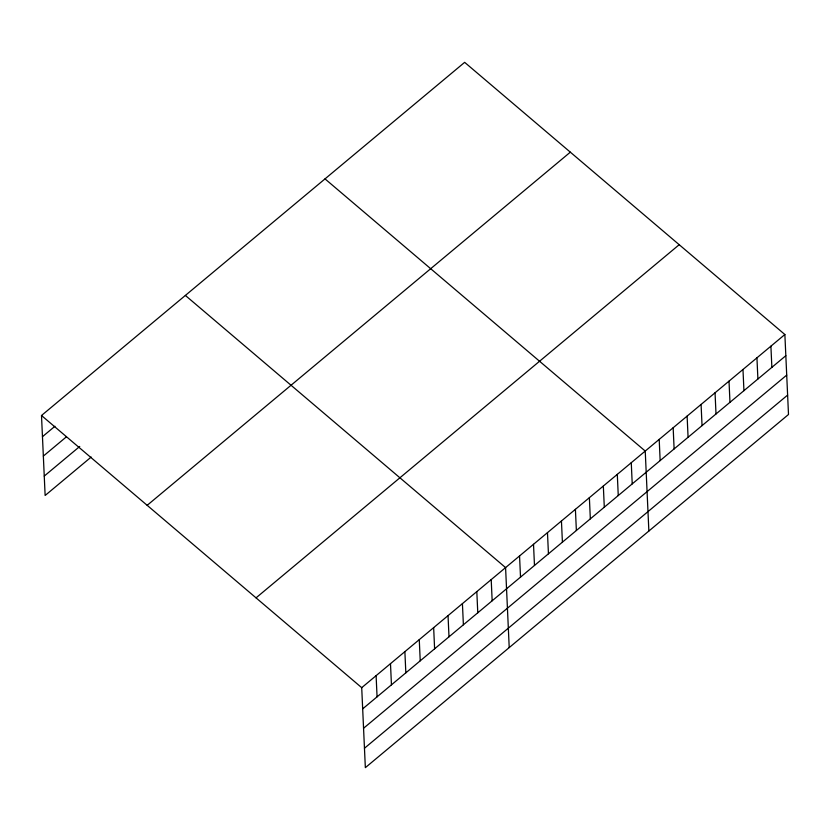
<?xml version="1.0" encoding="UTF-8"?>
<svg xmlns="http://www.w3.org/2000/svg" width="830" height="830" viewBox="0 0 830 830"><rect width="100%" height="100%" fill="white"/><g stroke="black" fill="none" stroke-linecap="round" stroke-linejoin="round"><path stroke-width="1.25" d="M41.5 415.508L464.655 62.343L784.869 334.521L788.5 414.492L365.345 767.657L361.714 687.676L41.5 415.508L45.131 495.479L91.175 457.06M42.465 436.684L54.936 426.278M43.347 456.085L66.359 436.87M44.249 476.078L79.742 446.457M147.169 505.325L570.324 152.17M256.045 597.859L679.199 244.705M361.714 687.676L784.869 334.521M362.679 708.851L785.834 355.697M363.561 728.252L786.716 375.098M364.463 748.245L787.618 395.09M325.018 178.896L645.232 451.064L648.863 531.034M185.37 295.439L505.584 567.606L509.215 647.576M770.904 346.172L771.869 367.348M756.939 357.823L757.904 379.009M742.975 369.485L743.939 390.66M729.01 381.136L729.975 402.311M715.045 392.787L716.01 413.963M701.08 404.449L702.045 425.624M687.115 416.1L688.08 437.275M673.161 427.751L674.116 448.926M659.196 439.412L660.151 460.588M631.267 462.715L632.221 483.89M617.302 474.366L618.257 495.552M603.337 486.027L604.302 507.203M589.373 497.678L590.338 518.854M575.408 509.33L576.373 530.505M561.443 520.991L562.408 542.166M547.478 532.642L548.443 553.817M533.514 544.293L534.479 565.469M519.549 555.955L520.514 577.13M491.204 579.61L492.159 600.785M476.814 591.624L477.779 612.799M462.424 603.628L463.389 624.803M448.034 615.632L448.999 636.807M433.654 627.646L434.609 648.821M419.264 639.65L420.229 660.825M404.874 651.654L405.839 672.829M390.494 663.668L391.449 684.843M376.104 675.672L377.069 696.847"/></g></svg>
